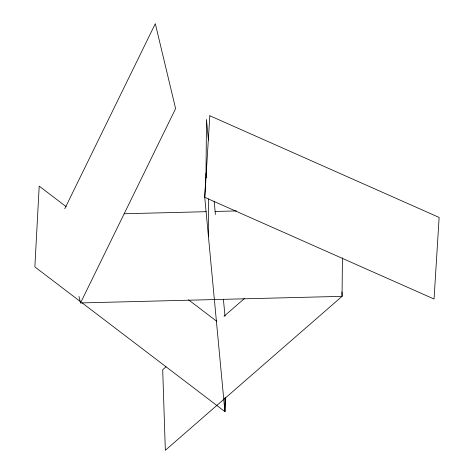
<?xml version="1.0" encoding="UTF-8"?>
<svg xmlns="http://www.w3.org/2000/svg" width="474" height="474" viewBox="0 0 474 474"><rect width="100%" height="100%" fill="white"/><g stroke="black" fill="none" stroke-linecap="round" stroke-linejoin="round"><path stroke-width="0.71" d="M80.55 301.458L80.539 302.933L342.068 296.345L342.406 257.85M81.937 302.744L224.913 411.616L204.744 197.338L206.006 173.2L206.474 119.466L208.418 140.091M208.4 236.2L208.424 198.896M225.037 397.573L224.913 411.616L225.665 397.668M64.772 208.75L155.312 23.7L175.617 108.599L80.539 302.933L78.986 296.463M166.042 366.787L162.701 369.702L165.331 450.3L342.068 296.345L341.926 291.913M224.03 316.282L244.655 298.312M124.158 213.756L206.16 211.688M215.03 211.463L236.455 210.924M66.259 206.735L39.206 186.134L34.863 266.903L80.171 301.405M188.593 299.882L216.819 321.378M214.171 201.231L215.421 214.491M223.396 299.207L224.99 316.146M206.006 173.2L206.421 177.602M209.834 115.751L204.744 197.338L434.048 299.029L439.137 217.436L209.834 115.751"/></g></svg>
